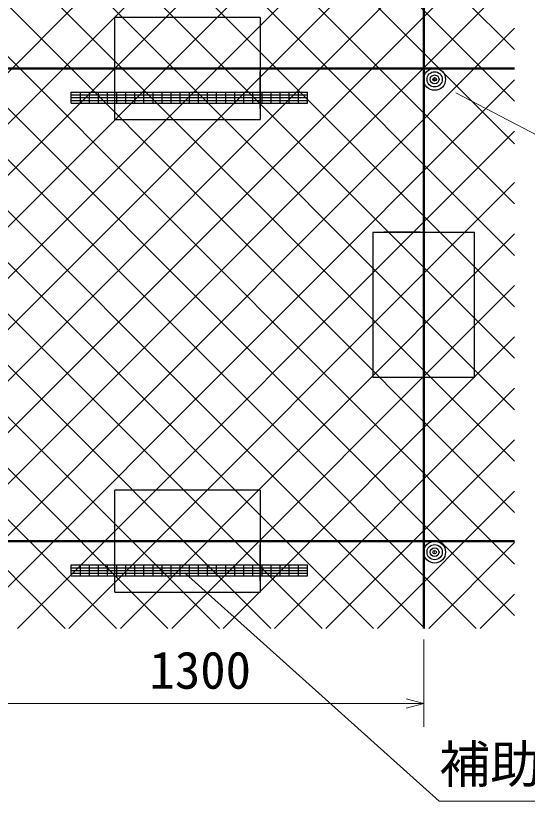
# Model space of a CAD drawing. Units: millimetres, scale not verified. Extents: x 400 to 16400, y 400 to 11650.
# Drawn here: x 5873 to 7281, y 4211 to 6371 of the extents above; entities that cross this region are included whole.
import ezdxf
from ezdxf.enums import TextEntityAlignment as Align

# ---------------------------------------------------------------- set-up
doc = ezdxf.new("R2010")
doc.units = ezdxf.units.MM
doc.header["$LTSCALE"] = 40
for name, color, linetype, lineweight in [('C-STR', 1, 'Continuous', 25), ('C-STR-DIM', 1, 'Continuous', 13), ('C-STR-HTXT', 1, 'Continuous', 13)]:
    doc.layers.add(name, color=color, linetype=linetype, lineweight=lineweight)
doc.styles.add('ＭＳ ゴシック', font='')
doc.styles.get('ＭＳ ゴシック').set_extended_font_data('MS Gothic')

msp = doc.modelspace()

# ---------------------------------------------------------------- linework, layer by layer
at = {"layer": 'C-STR', "color": 7, "lineweight": 50}
for p, q in [((6996.16, 4686.26), (6996.16, 9276.26)), ((5046.16, 6226.26), (7246.16, 6226.26)), ((5046.16, 4926.26), (7246.16, 4926.26))]:
    msp.add_line(p, q, dxfattribs=at)
at = {"layer": 'C-STR'}
for p, q in [((7246.16, 6019.07), (4579.79, 8685.44)), ((4706.4, 8676.26), (7246.16, 6136.49)), ((4847.82, 8676.26), (7246.16, 6277.91)), ((4546.16, 8553.65), (7246.16, 5853.65)), ((4546.16, 8412.23), (7246.16, 5712.23)), ((7246.16, 5570.81), (4546.16, 8270.81)), ((7246.16, 5429.38), (5046.16, 7629.38)), ((7246.16, 7609.55), (4712.86, 5076.26)), ((5046.16, 7487.96), (7246.16, 5287.96)), ((7246.16, 7468.13), (4854.29, 5076.26)), ((7246.16, 4722.28), (4597.49, 7370.94)), ((4733.6, 7376.26), (7246.16, 4863.7)), ((7246.16, 5005.12), (4875.02, 7376.26)), ((7246.16, 5146.54), (5016.45, 7376.26)), ((4995.71, 5076.26), (7246.16, 7326.71)), ((4546.16, 7280.86), (7140.76, 4686.26)), ((5046.16, 4985.29), (7246.16, 7185.29)), ((4546.16, 7139.43), (6999.34, 4686.26)), ((5046.16, 4843.87), (7246.16, 7043.87)), ((6857.92, 4686.26), (4546.16, 6998.01)), ((5046.16, 4702.45), (7246.16, 6902.45)), ((5171.39, 4686.26), (7246.16, 6761.03)), ((5312.81, 4686.26), (7246.16, 6619.61)), ((5454.23, 4686.26), (7246.16, 6478.18)), ((5046.16, 6356.59), (6716.5, 4686.26)), ((5595.66, 4686.26), (7246.16, 6336.76)), ((6575.08, 4686.26), (5046.16, 6215.17)), ((5737.08, 4686.26), (7246.16, 6195.34)), ((6009.39, 4686.26), (4619.39, 6076.26)), ((6150.81, 4686.26), (4760.81, 6076.26)), ((4902.23, 6076.26), (6292.23, 4686.26)), ((5043.65, 6076.26), (6433.65, 4686.26)), ((5878.5, 4686.26), (7246.16, 6053.92)), ((6019.92, 4686.26), (7246.16, 5912.5)), ((6161.34, 4686.26), (7246.16, 5771.08)), ((6302.76, 4686.26), (7246.16, 5629.66)), ((6444.18, 4686.26), (7246.16, 5488.23)), ((6585.61, 4686.26), (7246.16, 5346.81)), ((6727.03, 4686.26), (7246.16, 5205.39)), ((6868.45, 4686.26), (7246.16, 5063.97)), ((7009.87, 4686.26), (7246.16, 4922.55)), ((7151.29, 4686.26), (7246.16, 4781.13))]:
    msp.add_line(p, q, dxfattribs=at)
at = {"layer": 'C-STR', "color": 6}
for p, q in [((6146.16, 6086.26), (6146.16, 6366.26)), ((6546.16, 6366.26), (6146.16, 6366.26)), ((6546.16, 6366.26), (6546.16, 6086.26)), ((6546.16, 6116.26), (6546.16, 6217.26)), ((6026.16, 6161.06), (6676.16, 6161.06)), ((6026.16, 6131.06), (6026.16, 6161.06)), ((6051.16, 6131.06), (6051.16, 6161.06)), ((6076.16, 6131.06), (6076.16, 6161.06)), ((6101.16, 6131.06), (6101.16, 6161.06)), ((6126.16, 6131.06), (6126.16, 6161.06)), ((6151.16, 6131.06), (6151.16, 6161.06)), ((6176.16, 6131.06), (6176.16, 6161.06)), ((6201.16, 6131.06), (6201.16, 6161.06)), ((6226.16, 6131.06), (6226.16, 6161.06)), ((6251.16, 6131.06), (6251.16, 6161.06)), ((6276.16, 6131.06), (6276.16, 6161.06)), ((6301.16, 6131.06), (6301.16, 6161.06)), ((6326.16, 6131.06), (6326.16, 6161.06)), ((6351.16, 6131.06), (6351.16, 6161.06)), ((6376.16, 6131.06), (6376.16, 6161.06)), ((6401.16, 6131.06), (6401.16, 6161.06)), ((6426.16, 6131.06), (6426.16, 6161.06)), ((6451.16, 6131.06), (6451.16, 6161.06)), ((6476.16, 6131.06), (6476.16, 6161.06)), ((6501.16, 6131.06), (6501.16, 6161.06)), ((6526.16, 6131.06), (6526.16, 6161.06)), ((6551.16, 6131.06), (6551.16, 6161.06)), ((6576.16, 6131.06), (6576.16, 6161.06)), ((6601.16, 6131.06), (6601.16, 6161.06)), ((6626.16, 6131.06), (6626.16, 6161.06)), ((6651.16, 6131.06), (6651.16, 6161.06)), ((6676.16, 6131.06), (6676.16, 6161.06)), ((6026.16, 6153.56), (6676.16, 6153.56)), ((6026.16, 6146.06), (6676.16, 6146.06)), ((6026.16, 6138.56), (6676.16, 6138.56)), ((6026.16, 6131.06), (6676.16, 6131.06)), ((6146.16, 6086.26), (6546.16, 6086.26)), ((6856.16, 5776.26), (7136.16, 5776.26)), ((6856.16, 5776.26), (6856.16, 5376.26)), ((6987.16, 5776.26), (6886.16, 5776.26)), ((7136.16, 5376.26), (7136.16, 5776.26)), ((7136.16, 5376.26), (6856.16, 5376.26)), ((6146.16, 4786.26), (6146.16, 5066.26)), ((6546.16, 5066.26), (6146.16, 5066.26)), ((6546.16, 5066.26), (6546.16, 4786.26)), ((6546.16, 4816.26), (6546.16, 4917.26)), ((6026.16, 4861.06), (6676.16, 4861.06)), ((6026.16, 4831.06), (6026.16, 4861.06)), ((6051.16, 4831.06), (6051.16, 4861.06)), ((6076.16, 4831.06), (6076.16, 4861.06)), ((6101.16, 4831.06), (6101.16, 4861.06)), ((6126.16, 4831.06), (6126.16, 4861.06)), ((6151.16, 4831.06), (6151.16, 4861.06)), ((6176.16, 4831.06), (6176.16, 4861.06)), ((6201.16, 4831.06), (6201.16, 4861.06)), ((6226.16, 4831.06), (6226.16, 4861.06)), ((6251.16, 4831.06), (6251.16, 4861.06)), ((6276.16, 4831.06), (6276.16, 4861.06)), ((6301.16, 4831.06), (6301.16, 4861.06)), ((6326.16, 4831.06), (6326.16, 4861.06)), ((6351.16, 4831.06), (6351.16, 4861.06)), ((6376.16, 4831.06), (6376.16, 4861.06)), ((6401.16, 4831.06), (6401.16, 4861.06)), ((6426.16, 4831.06), (6426.16, 4861.06)), ((6451.16, 4831.06), (6451.16, 4861.06)), ((6476.16, 4831.06), (6476.16, 4861.06)), ((6501.16, 4831.06), (6501.16, 4861.06)), ((6526.16, 4831.06), (6526.16, 4861.06)), ((6551.16, 4831.06), (6551.16, 4861.06)), ((6576.16, 4831.06), (6576.16, 4861.06)), ((6601.16, 4831.06), (6601.16, 4861.06)), ((6626.16, 4831.06), (6626.16, 4861.06)), ((6651.16, 4831.06), (6651.16, 4861.06)), ((6676.16, 4831.06), (6676.16, 4861.06)), ((6026.16, 4853.56), (6676.16, 4853.56)), ((6026.16, 4846.06), (6676.16, 4846.06)), ((6026.16, 4838.56), (6676.16, 4838.56)), ((6026.16, 4831.06), (6676.16, 4831.06)), ((6146.16, 4786.26), (6546.16, 4786.26))]:
    msp.add_line(p, q, dxfattribs=at)
at = {"layer": 'C-STR', "color": 7}
for p, q in [((7026.05, 6196.32), (7026.04, 6196.29)), ((7026.04, 6196.29), (7026.29, 6196.26)), ((7026.29, 6196.26), (7026.04, 6196.29)), ((7026.04, 6196.29), (7026.04, 6196.26)), ((7026.04, 6196.26), (7026.29, 6196.26)), ((7026.29, 6196.26), (7026.04, 6196.26)), ((7026.04, 6196.26), (7026.04, 6196.22)), ((7026.04, 6196.22), (7026.29, 6196.26)), ((7026.29, 6196.26), (7026.04, 6196.22)), ((7026.04, 6196.22), (7026.05, 6196.19)), ((7026.07, 6196.35), (7026.05, 6196.32)), ((7026.05, 6196.32), (7026.29, 6196.26)), ((7026.29, 6196.26), (7026.05, 6196.32)), ((7026.05, 6196.19), (7026.29, 6196.26)), ((7026.29, 6196.26), (7026.05, 6196.19)), ((7026.05, 6196.19), (7026.07, 6196.17)), ((7026.1, 6196.37), (7026.07, 6196.35)), ((7026.07, 6196.35), (7026.29, 6196.26)), ((7026.29, 6196.26), (7026.07, 6196.35)), ((7026.07, 6196.17), (7026.29, 6196.26)), ((7026.29, 6196.26), (7026.07, 6196.17)), ((7026.07, 6196.17), (7026.1, 6196.15)), ((7026.13, 6196.38), (7026.1, 6196.37)), ((7026.1, 6196.37), (7026.29, 6196.26)), ((7026.29, 6196.26), (7026.1, 6196.37)), ((7026.1, 6196.15), (7026.29, 6196.26)), ((7026.29, 6196.26), (7026.1, 6196.15)), ((7026.1, 6196.15), (7026.13, 6196.14)), ((7026.16, 6196.38), (7026.13, 6196.38)), ((7026.13, 6196.38), (7026.29, 6196.26)), ((7026.29, 6196.26), (7026.13, 6196.38)), ((7026.13, 6196.14), (7026.29, 6196.26)), ((7026.29, 6196.26), (7026.13, 6196.14)), ((7026.13, 6196.14), (7026.16, 6196.13)), ((7026.19, 6196.38), (7026.16, 6196.38)), ((7026.16, 6196.38), (7026.29, 6196.26)), ((7026.29, 6196.26), (7026.16, 6196.38)), ((7026.16, 6196.13), (7026.29, 6196.26)), ((7026.29, 6196.26), (7026.16, 6196.13)), ((7026.16, 6196.13), (7026.19, 6196.14)), ((7026.22, 6196.37), (7026.19, 6196.38)), ((7026.19, 6196.38), (7026.29, 6196.26)), ((7026.29, 6196.26), (7026.19, 6196.38)), ((7026.19, 6196.14), (7026.29, 6196.26)), ((7026.29, 6196.26), (7026.19, 6196.14)), ((7026.19, 6196.14), (7026.22, 6196.15)), ((7026.25, 6196.35), (7026.22, 6196.37)), ((7026.22, 6196.37), (7026.29, 6196.26)), ((7026.29, 6196.26), (7026.22, 6196.37)), ((7026.22, 6196.15), (7026.29, 6196.26)), ((7026.29, 6196.26), (7026.22, 6196.15)), ((7026.22, 6196.15), (7026.25, 6196.17)), ((7026.27, 6196.32), (7026.25, 6196.35)), ((7026.25, 6196.35), (7026.29, 6196.26)), ((7026.29, 6196.26), (7026.25, 6196.35)), ((7026.25, 6196.17), (7026.29, 6196.26)), ((7026.29, 6196.26), (7026.25, 6196.17)), ((7026.25, 6196.17), (7026.27, 6196.19)), ((7026.28, 6196.29), (7026.27, 6196.32)), ((7026.27, 6196.32), (7026.29, 6196.26)), ((7026.29, 6196.26), (7026.27, 6196.32)), ((7026.27, 6196.19), (7026.29, 6196.26)), ((7026.29, 6196.26), (7026.27, 6196.19)), ((7026.27, 6196.19), (7026.28, 6196.22)), ((7026.29, 6196.26), (7026.28, 6196.29)), ((7026.28, 6196.22), (7026.29, 6196.26)), ((7026.05, 4896.32), (7026.04, 4896.29)), ((7026.04, 4896.29), (7026.29, 4896.26)), ((7026.29, 4896.26), (7026.04, 4896.29)), ((7026.04, 4896.29), (7026.04, 4896.26)), ((7026.04, 4896.26), (7026.29, 4896.26)), ((7026.29, 4896.26), (7026.04, 4896.26)), ((7026.04, 4896.26), (7026.04, 4896.22)), ((7026.04, 4896.22), (7026.29, 4896.26)), ((7026.29, 4896.26), (7026.04, 4896.22)), ((7026.04, 4896.22), (7026.05, 4896.19)), ((7026.07, 4896.35), (7026.05, 4896.32)), ((7026.05, 4896.32), (7026.29, 4896.26)), ((7026.29, 4896.26), (7026.05, 4896.32)), ((7026.05, 4896.19), (7026.29, 4896.26)), ((7026.29, 4896.26), (7026.05, 4896.19)), ((7026.05, 4896.19), (7026.07, 4896.17)), ((7026.1, 4896.37), (7026.07, 4896.35)), ((7026.07, 4896.35), (7026.29, 4896.26)), ((7026.29, 4896.26), (7026.07, 4896.35)), ((7026.07, 4896.17), (7026.29, 4896.26)), ((7026.29, 4896.26), (7026.07, 4896.17)), ((7026.07, 4896.17), (7026.1, 4896.15)), ((7026.13, 4896.38), (7026.1, 4896.37)), ((7026.1, 4896.37), (7026.29, 4896.26)), ((7026.29, 4896.26), (7026.1, 4896.37)), ((7026.1, 4896.15), (7026.29, 4896.26)), ((7026.29, 4896.26), (7026.1, 4896.15)), ((7026.1, 4896.15), (7026.13, 4896.14)), ((7026.16, 4896.38), (7026.13, 4896.38)), ((7026.13, 4896.38), (7026.29, 4896.26)), ((7026.29, 4896.26), (7026.13, 4896.38)), ((7026.13, 4896.14), (7026.29, 4896.26)), ((7026.29, 4896.26), (7026.13, 4896.14)), ((7026.13, 4896.14), (7026.16, 4896.13)), ((7026.19, 4896.38), (7026.16, 4896.38)), ((7026.16, 4896.38), (7026.29, 4896.26)), ((7026.29, 4896.26), (7026.16, 4896.38)), ((7026.16, 4896.13), (7026.29, 4896.26)), ((7026.29, 4896.26), (7026.16, 4896.13)), ((7026.16, 4896.13), (7026.19, 4896.14)), ((7026.22, 4896.37), (7026.19, 4896.38)), ((7026.19, 4896.38), (7026.29, 4896.26)), ((7026.29, 4896.26), (7026.19, 4896.38)), ((7026.19, 4896.14), (7026.29, 4896.26)), ((7026.29, 4896.26), (7026.19, 4896.14)), ((7026.19, 4896.14), (7026.22, 4896.15)), ((7026.25, 4896.35), (7026.22, 4896.37)), ((7026.22, 4896.37), (7026.29, 4896.26)), ((7026.29, 4896.26), (7026.22, 4896.37)), ((7026.22, 4896.15), (7026.29, 4896.26)), ((7026.29, 4896.26), (7026.22, 4896.15)), ((7026.22, 4896.15), (7026.25, 4896.17)), ((7026.27, 4896.32), (7026.25, 4896.35)), ((7026.25, 4896.35), (7026.29, 4896.26)), ((7026.29, 4896.26), (7026.25, 4896.35)), ((7026.25, 4896.17), (7026.29, 4896.26)), ((7026.29, 4896.26), (7026.25, 4896.17)), ((7026.25, 4896.17), (7026.27, 4896.19)), ((7026.28, 4896.29), (7026.27, 4896.32)), ((7026.27, 4896.32), (7026.29, 4896.26)), ((7026.29, 4896.26), (7026.27, 4896.32)), ((7026.27, 4896.19), (7026.29, 4896.26)), ((7026.29, 4896.26), (7026.27, 4896.19)), ((7026.27, 4896.19), (7026.28, 4896.22)), ((7026.29, 4896.26), (7026.28, 4896.29)), ((7026.28, 4896.22), (7026.29, 4896.26))]:
    msp.add_line(p, q, dxfattribs=at)
for centre, radius in [((7026.16, 6196.26), 30), ((7026.16, 6196.26), 21), ((7026.16, 6196.26), 12), ((7026.16, 6196.26), 5), ((7026.16, 6196.26), 0.125), ((7026.16, 4896.26), 30), ((7026.16, 4896.26), 21), ((7026.16, 4896.26), 12), ((7026.16, 4896.26), 5), ((7026.16, 4896.26), 0.125)]:
    msp.add_circle(centre, radius, dxfattribs=at)
at = {"layer": 'C-STR-DIM'}
for p, q in [((6996.16, 4656.26), (6996.16, 4416.26)), ((6996.16, 4480.42), (6947.87, 4493.36)), ((5696.16, 4480.42), (6996.16, 4480.42)), ((6996.16, 4480.42), (6947.87, 4467.48))]:
    msp.add_line(p, q, dxfattribs=at)
at = {"layer": 'C-STR-HTXT'}
for p, q in [((7084.38, 6158.95), (7764.92, 5803.28)), ((6340.56, 4837.26), (7038.81, 4211.26)), ((7038.81, 4211.26), (8438.81, 4211.26))]:
    msp.add_line(p, q, dxfattribs=at)

# ---------------------------------------------------------------- texts
at = {"layer": 'C-STR-DIM', "color": 7, "style": 'ＭＳ ゴシック'}
for s, p in [('1300', (6241.53, 4489.97)), ('補助金網（急勾配用）', (7038.81, 4231.26))]:
    msp.add_text(s, height=102.6, dxfattribs=at).set_placement(p, align=Align.BOTTOM_LEFT)

doc.saveas('drawing.dxf')
